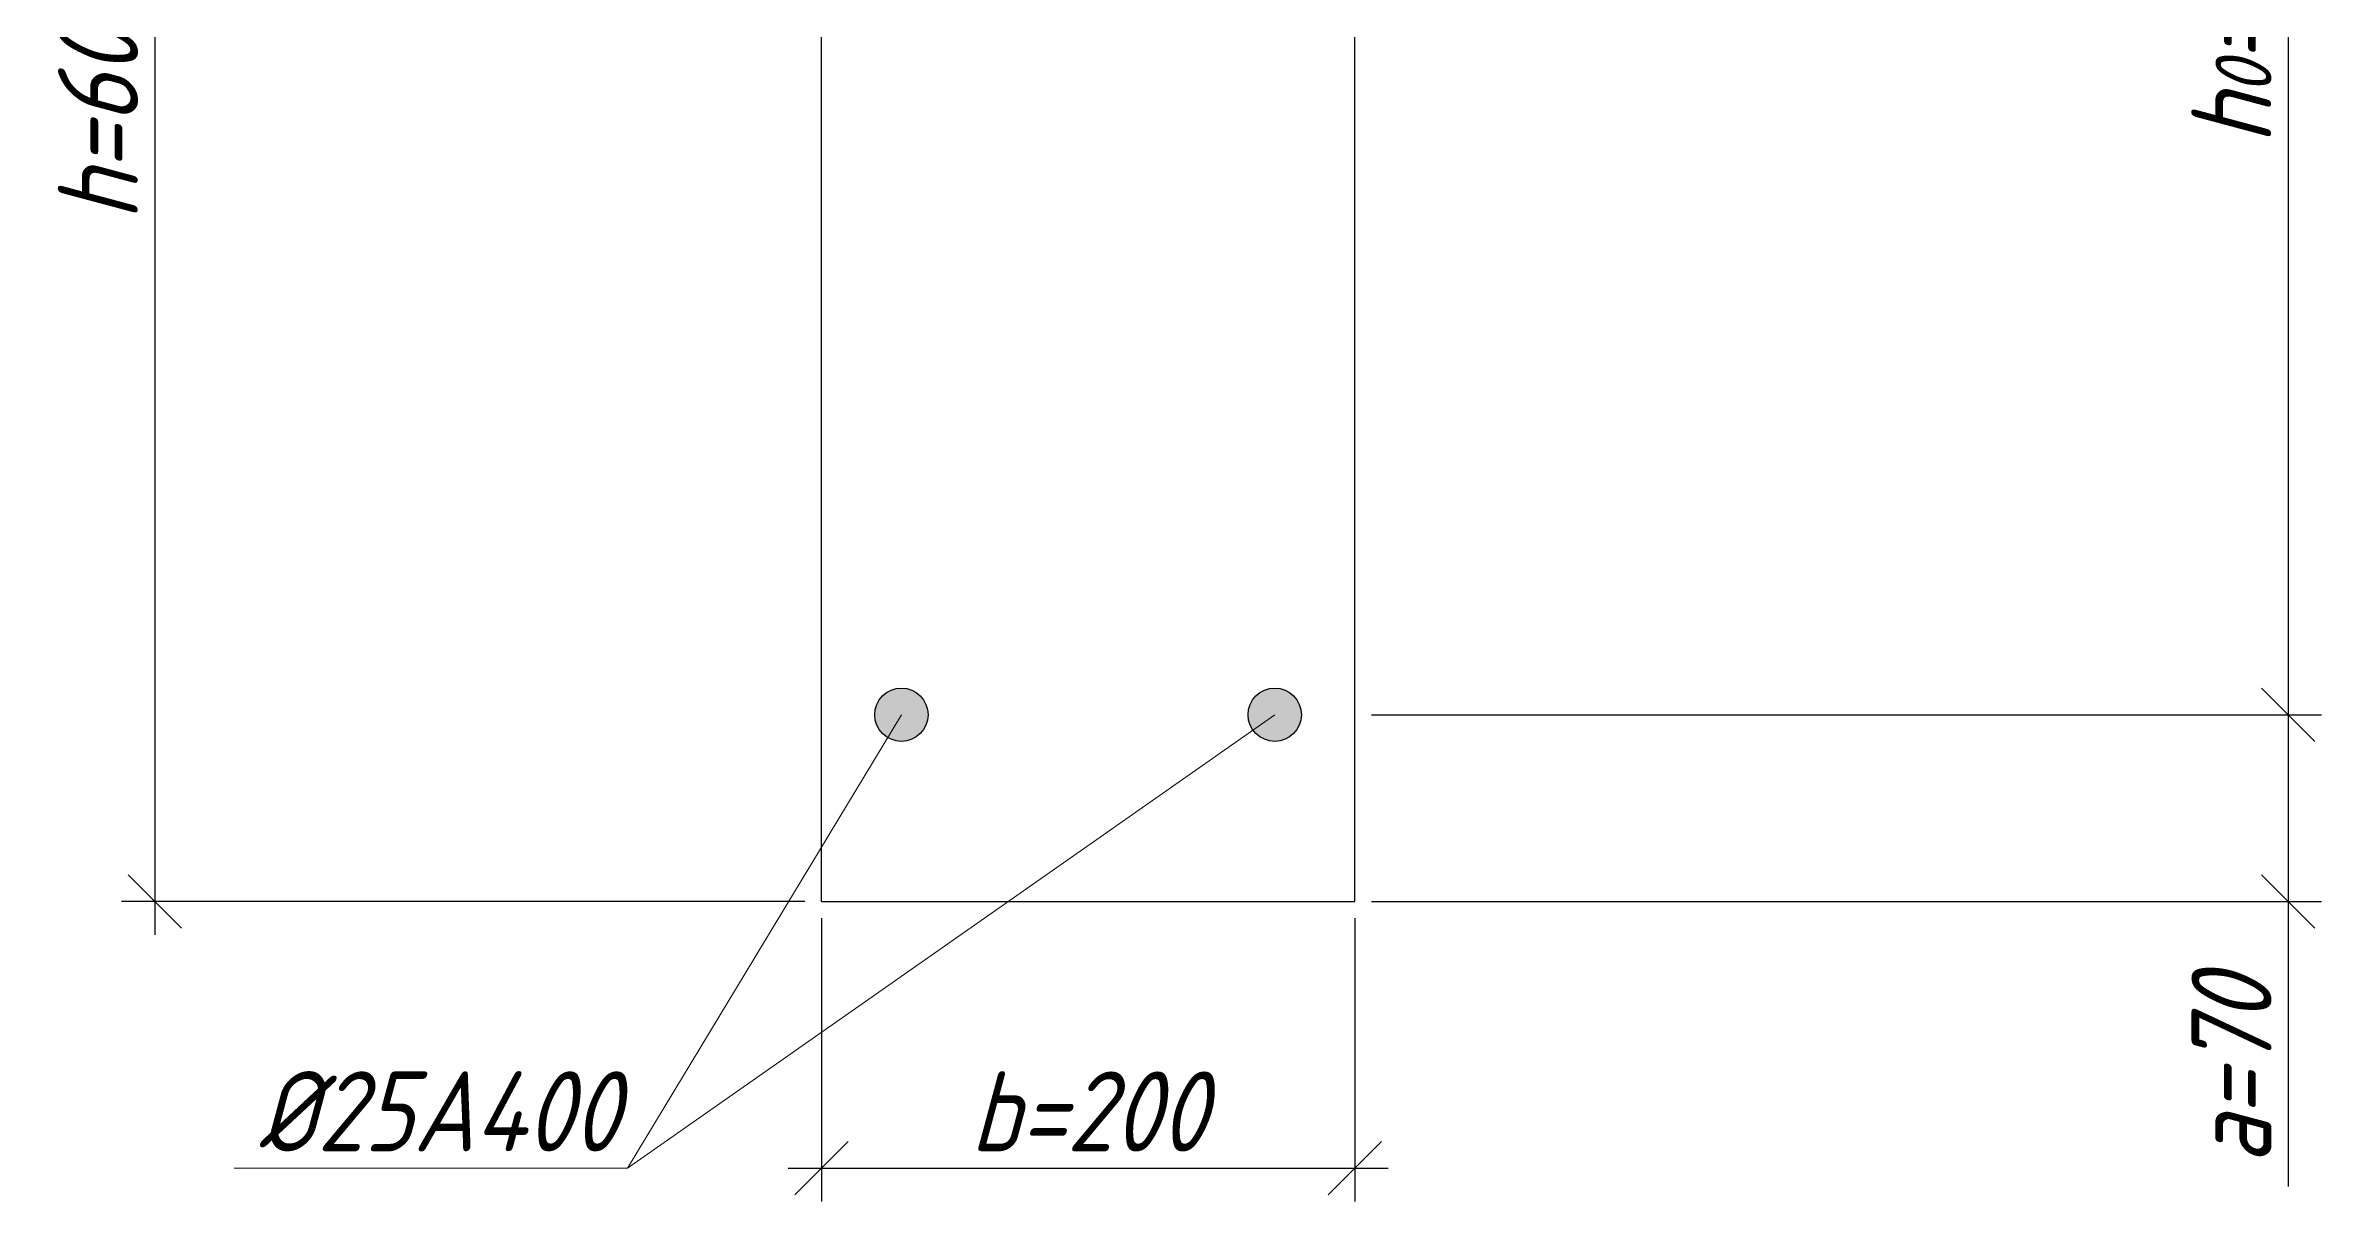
# Model space of a CAD drawing. Header units: millimetres. Extents: x -180 to 58926, y -10791 to 13515.
# Drawn here: x 4866 to 5720, y -10788 to -10355 of the extents above; entities that cross this region are included whole.
import ezdxf

# ---------------------------------------------------------------- set-up
doc = ezdxf.new("R2010")
doc.units = ezdxf.units.MM
for name, color, linetype, lineweight in [('basic', 95, 'Continuous', 30), ('size', 45, 'Continuous', 20), ('text', 13, 'Continuous', 20), ('thin', 153, 'Continuous', 18)]:
    doc.layers.add(name, color=color, linetype=linetype, lineweight=lineweight)
doc.styles.add('Structures', font='isocpeur.ttf', dxfattribs={"width": 0.85, "oblique": 15})
doc.dimstyles.new('Structures', dxfattribs={"dimtxt": 3, "dimasz": 2, "dimexe": 1.25, "dimexo": 0.625, "dimtad": 1, "dimtxsty": 'Structures', "dimblk": 'OBLIQUE', "dimcen": 2.5, "dimdle": 1.25, "dimadec": 0, "dimazin": 0, "dimtfac": 1, "dimtmove": 0, "dimatfit": 3, "dimfxl": 1, "dimarcsym": 0})

# ---------------------------------------------------------------- blocks, each defined once
blk = doc.blocks.new('_Oblique')
at = {"color": 0, "linetype": 'ByBlock', "lineweight": -2}
blk.add_line((-0.5, -0.5), (0.5, 0.5), dxfattribs=at)
blk = doc.blocks.new('*D330')
at = {"layer": 'Defpoints', "color": 0, "transparency": 16777216}
for p in [(5157.3, -10675.61), (5357.3, -10675.61), (5357.3, -10775.61)]:
    blk.add_point(p, dxfattribs=at)
at = {"layer": 'size', "color": 0, "lineweight": -2, "transparency": 16777216}
for p, q in [((5157.3, -10681.86), (5157.3, -10788.11)), ((5357.3, -10681.86), (5357.3, -10788.11)), ((5144.8, -10775.61), (5369.8, -10775.61))]:
    blk.add_line(p, q, dxfattribs=at)
at = {"layer": 'size', "color": 0, "lineweight": -2, "transparency": 16777216, "xscale": 20, "yscale": 20, "zscale": 20, "rotation": 180}
blk.add_blockref('_Oblique', (5157.3, -10775.61), dxfattribs=at)
at = {"layer": 'size', "color": 0, "lineweight": -2, "transparency": 16777216, "xscale": 20, "yscale": 20, "zscale": 20}
blk.add_blockref('_Oblique', (5357.3, -10775.61), dxfattribs=at)
at = {"layer": 'size', "color": 0, "transparency": 16777216, "insert": (5257.3, -10754.36), "char_height": 30, "attachment_point": 5, "style": 'Structures'}
blk.add_mtext('b=200', dxfattribs=at)
blk = doc.blocks.new('*D332')
at = {"layer": 'Defpoints', "color": 0, "transparency": 16777216}
for p in [(5057.3, -10075.61), (4907.3, -10675.61), (5157.3, -10675.61)]:
    blk.add_point(p, dxfattribs=at)
at = {"layer": 'size', "color": 0, "lineweight": -2, "transparency": 16777216}
for p, q in [((4907.3, -10063.11), (4907.3, -10688.11)), ((5051.05, -10075.61), (4894.8, -10075.61)), ((5151.05, -10675.61), (4894.8, -10675.61))]:
    blk.add_line(p, q, dxfattribs=at)
at = {"layer": 'size', "color": 0, "lineweight": -2, "transparency": 16777216, "xscale": 20, "yscale": 20, "zscale": 20}
for p, rotation in [((4907.3, -10075.61), 90), ((4907.3, -10675.61), 270)]:
    blk.add_blockref('_Oblique', p, dxfattribs=dict(at, rotation=rotation))
at = {"layer": 'size', "color": 0, "transparency": 16777216, "insert": (4886.05, -10375.61), "char_height": 30, "attachment_point": 5, "rotation": 90, "style": 'Structures'}
blk.add_mtext('h=600', dxfattribs=at)
blk = doc.blocks.new('*D334')
at = {"layer": 'Defpoints', "color": 0, "transparency": 16777216}
for p in [(5457.3, -10075.61), (5357.3, -10605.61), (5707.3, -10605.61)]:
    blk.add_point(p, dxfattribs=at)
at = {"layer": 'size', "color": 0, "lineweight": -2, "transparency": 16777216}
for p, q in [((5707.3, -10063.11), (5707.3, -10618.11)), ((5463.55, -10075.61), (5719.8, -10075.61)), ((5363.55, -10605.61), (5719.8, -10605.61))]:
    blk.add_line(p, q, dxfattribs=at)
at = {"layer": 'size', "color": 0, "lineweight": -2, "transparency": 16777216, "xscale": 20, "yscale": 20, "zscale": 20}
for p, rotation in [((5707.3, -10075.61), 90), ((5707.3, -10605.61), 270)]:
    blk.add_blockref('_Oblique', p, dxfattribs=dict(at, rotation=rotation))
at = {"layer": 'size', "color": 0, "transparency": 16777216, "insert": (5686.05, -10340.61), "char_height": 30, "attachment_point": 5, "rotation": 90, "style": 'Structures'}
blk.add_mtext('h{\\H0.7x;\\S^ 0;}=530', dxfattribs=at)
blk = doc.blocks.new('*D335')
at = {"layer": 'Defpoints', "color": 0, "transparency": 16777216}
for p in [(5357.3, -10605.61), (5357.3, -10675.61), (5707.3, -10675.61)]:
    blk.add_point(p, dxfattribs=at)
at = {"layer": 'size', "color": 0, "lineweight": -2, "transparency": 16777216}
for p, q in [((5707.3, -10593.11), (5707.3, -10675.61)), ((5363.55, -10605.61), (5719.8, -10605.61)), ((5363.55, -10675.61), (5719.8, -10675.61)), ((5707.3, -10675.61), (5707.3, -10782.45))]:
    blk.add_line(p, q, dxfattribs=at)
at = {"layer": 'size', "color": 0, "lineweight": -2, "transparency": 16777216, "xscale": 20, "yscale": 20, "zscale": 20}
for p, rotation in [((5707.3, -10605.61), 90), ((5707.3, -10675.61), 270)]:
    blk.add_blockref('_Oblique', p, dxfattribs=dict(at, rotation=rotation))
at = {"layer": 'size', "color": 0, "transparency": 16777216, "insert": (5686.05, -10739.03), "char_height": 30, "attachment_point": 5, "rotation": 90, "style": 'Structures'}
blk.add_mtext('a=70', dxfattribs=at)

msp = doc.modelspace()

# ---------------------------------------------------------------- hatches: boundary and pattern name
at = {"layer": 'basic'}
h = msp.add_hatch(color=256, dxfattribs=at)
h.dxf.hatch_style = 1
h.paths.add_polyline_path([(5177.299, -10605.61, 1), (5197.299, -10605.61, 1)])
h.paths.add_polyline_path([(5317.299, -10605.61, 1), (5337.299, -10605.61, 1)])

# ---------------------------------------------------------------- linework, layer by layer
for p, q in [((5157.299, -10675.61), (5157.299, -10175.61)), ((5357.299, -10675.61), (5357.299, -10175.61)), ((5157.299, -10675.61), (5357.299, -10675.61))]:
    msp.add_line(p, q, dxfattribs=at)
for centre in [(5187.299, -10605.61), (5327.299, -10605.61)]:
    msp.add_circle(centre, 10, dxfattribs=at)
at = {"layer": 'thin'}
for q in [(5187.299, -10605.61), (5327.299, -10605.61), (4937.155, -10775.61)]:
    msp.add_line((5084.59, -10775.61), q, dxfattribs=at)

# ---------------------------------------------------------------- texts
at = {"layer": 'text', "insert": (5013.658, -10754.347), "char_height": 30, "width": 137.52879, "attachment_point": 5, "style": 'Structures'}
msp.add_mtext('%%C25A400', dxfattribs=at)

# ---------------------------------------------------------------- dimensions: what is measured, and where the dimension line sits
at = {"layer": 'size'}
for base, p1, p2, text, picture, middle in [((4907.299, -10675.61), (5057.299, -10075.61), (5157.299, -10675.61), 'h=<>', '*D332', (4886.049, -10375.61)), ((5707.299, -10605.61), (5457.299, -10075.61), (5357.299, -10605.61), 'h{\\H0.7x;\\S^ 0;}=<>', '*D334', (5686.049, -10340.61)), ((5707.299, -10675.61), (5357.299, -10605.61), (5357.299, -10675.61), 'a=<>', '*D335', (5686.049, -10739.029))]:
    dim = msp.add_linear_dim(base=base, p1=p1, p2=p2, angle=90, text=text, dimstyle='Structures', dxfattribs=at)
    dim.commit()
    dim.dimension.update_dxf_attribs({"geometry": picture, "text_midpoint": middle})
dim = msp.add_linear_dim(base=(5357.299, -10775.61), p1=(5157.299, -10675.61), p2=(5357.299, -10675.61), text='b=<>', dimstyle='Structures', dxfattribs=at)
dim.commit()
dim.dimension.update_dxf_attribs({"geometry": '*D330', "text_midpoint": (5257.299, -10754.36)})

doc.saveas('drawing.dxf')
